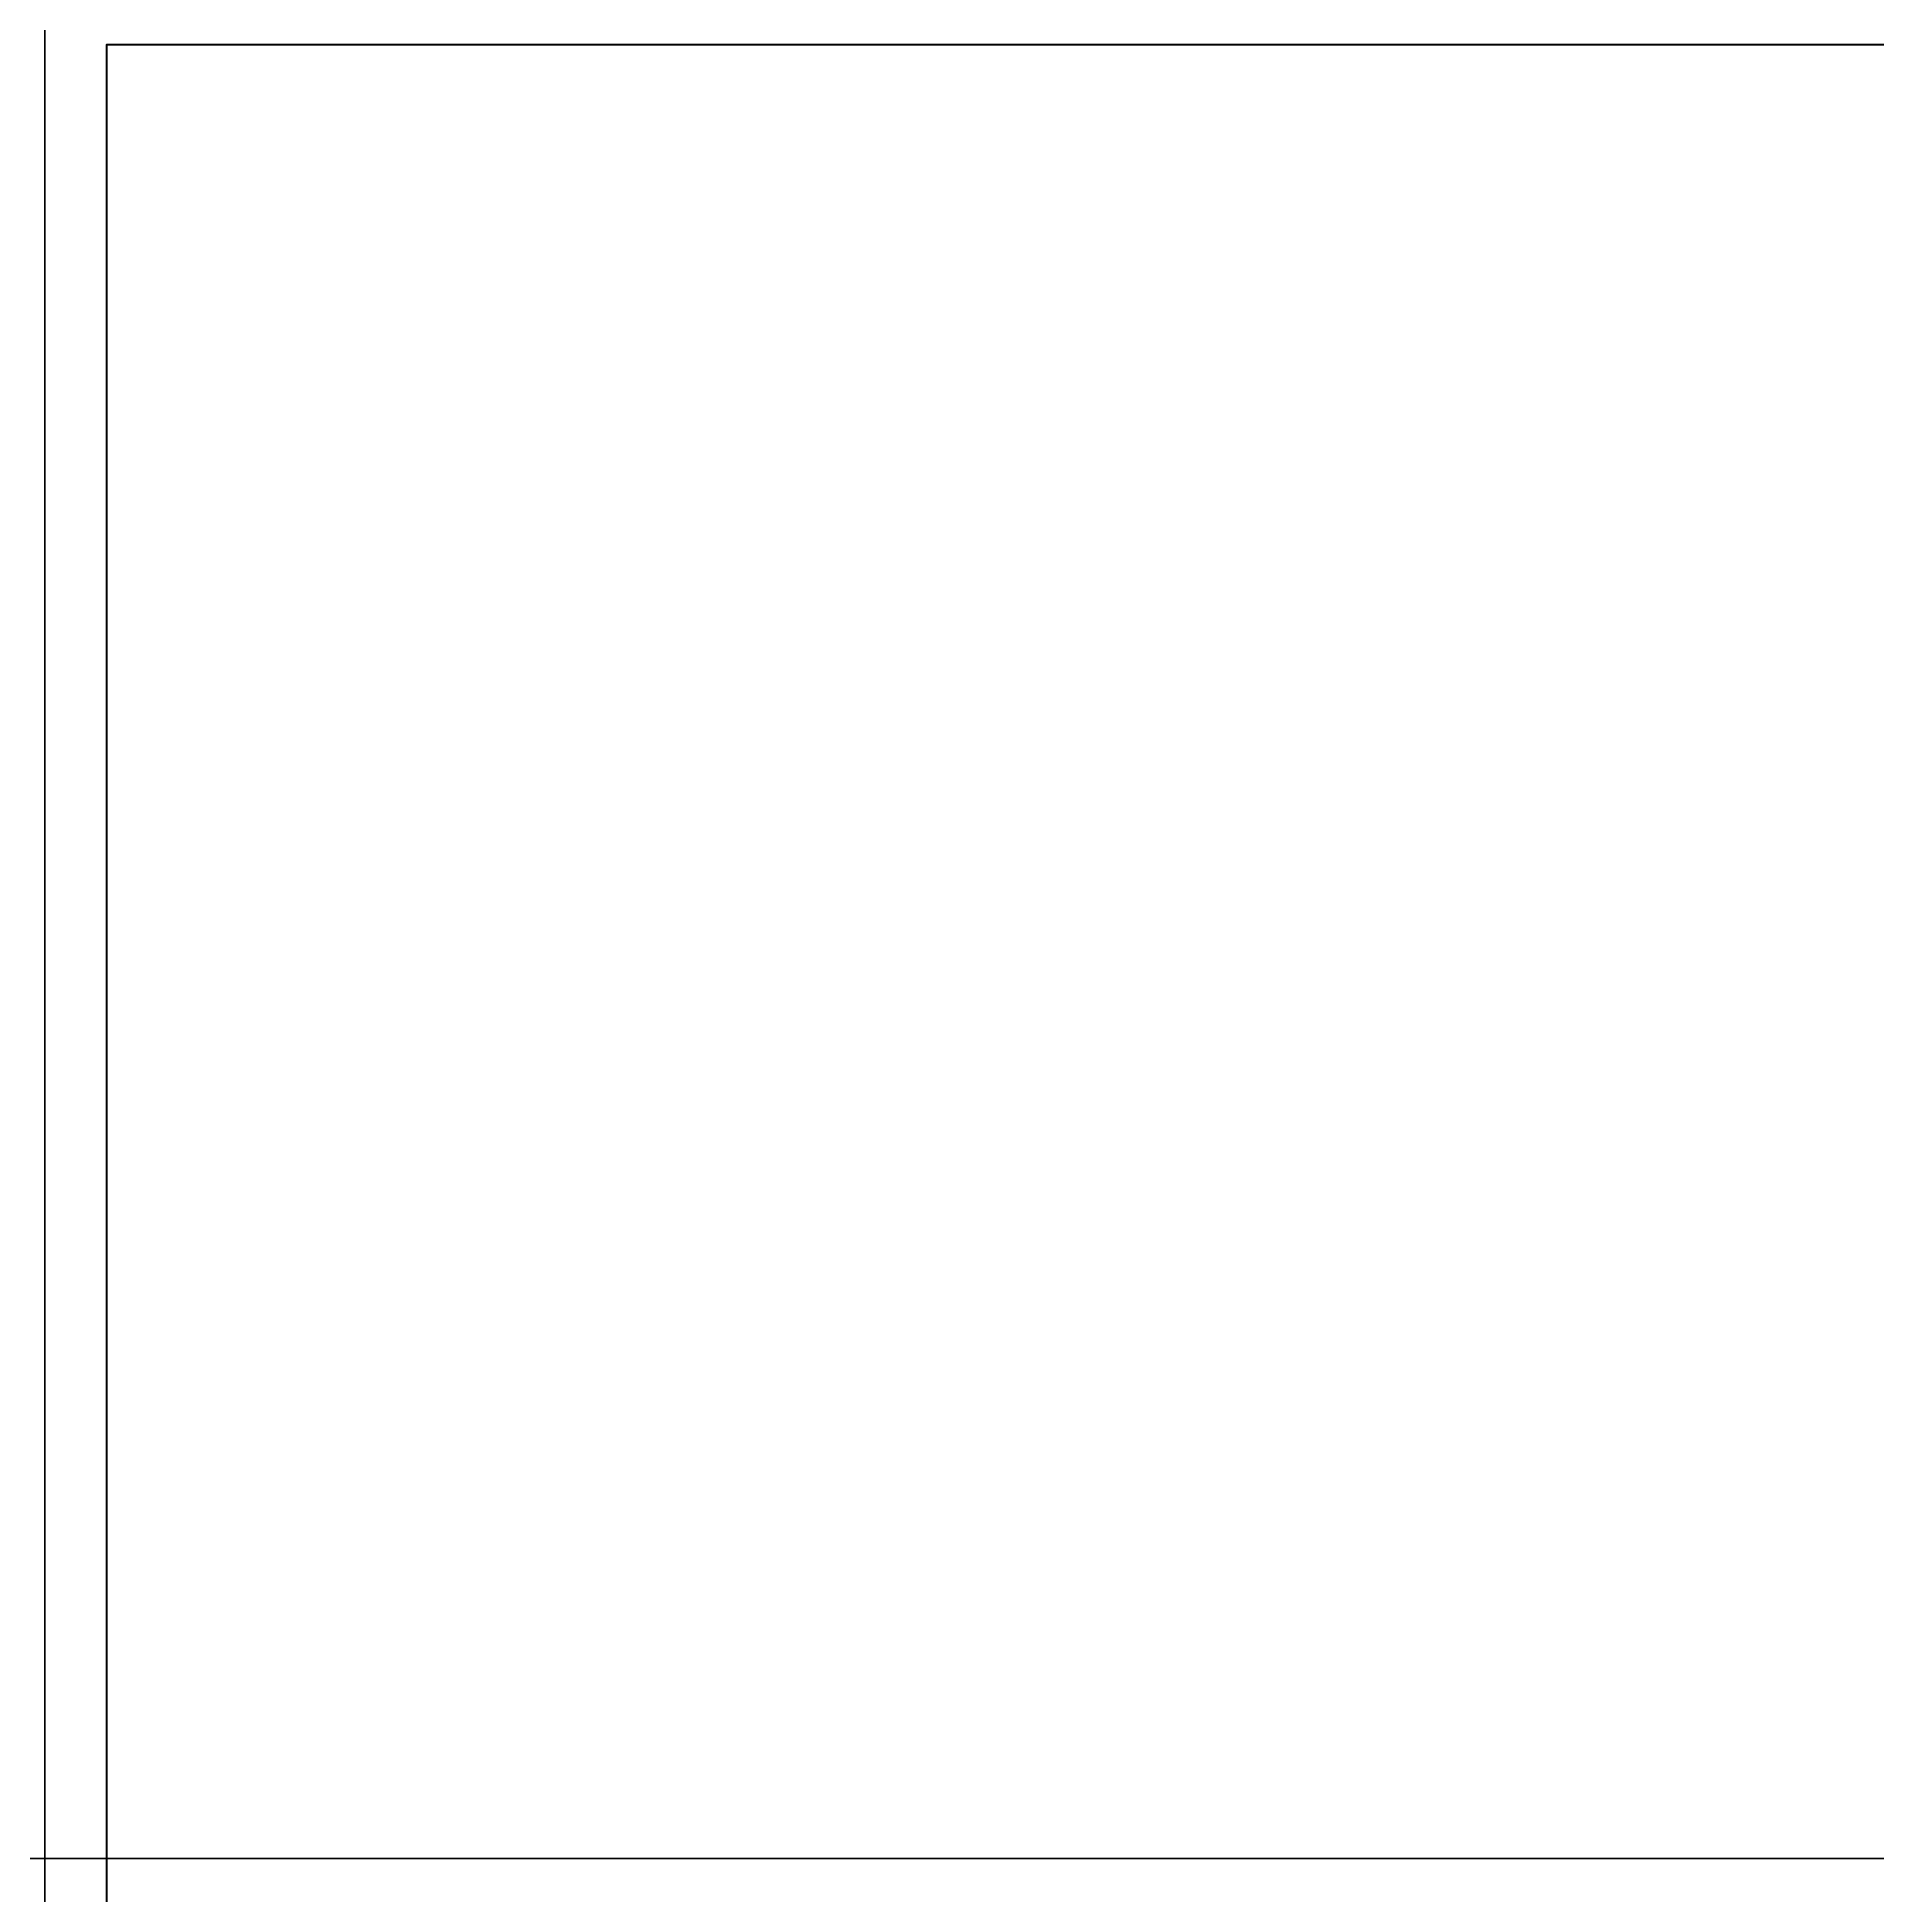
# Model space of a CAD drawing. Extents: x -50000 to 1632000, y -47600 to 308800.
# Drawn here: x 790500 to 909986, y 68829 to 189500 of the extents above; entities that cross this region are included whole.
import ezdxf

# ---------------------------------------------------------------- set-up
doc = ezdxf.new("R2010")
doc.units = 0
doc.header["$MEASUREMENT"] = 0
doc.layers.get('Defpoints').update_dxf_attribs({"color": 6})
doc.layers.add('2', color=7, linetype='Continuous')
doc.styles.get("Standard").update_dxf_attribs({"font": 'isocpeur.ttf'})
doc.dimstyles.get("Standard").update_dxf_attribs({"dimscale": 200, "dimtxt": 2.5, "dimasz": 1.5, "dimexe": 1.5, "dimexo": 5, "dimgap": 1, "dimtad": 1, "dimtoh": 1, "dimdec": 0, "dimrnd": 10, "dimzin": 0, "dimtxsty": 'Standard', "dimblk": 'OBLIQUE', "dimcen": 1, "dimdle": 1.5, "dimclrd": 256, "dimclre": 256, "dimclrt": 256, "dimadec": 0, "dimazin": 0, "dimtfac": 1, "dimtdec": 0, "dimtix": 1, "dimtmove": 0, "dimatfit": 3, "dimldrblk": 'NONE', "dimfxl": 1, "dimtolj": 1, "dimtzin": 0, "dimlwd": 18, "dimlwe": 18, "dimarcsym": 1})

# ---------------------------------------------------------------- blocks, each defined once
blk = doc.blocks.new('_Oblique')
at = {"color": 0, "linetype": 'ByBlock', "lineweight": -2}
blk.add_line((-0.5, -0.5), (0.5, 0.5), dxfattribs=at)
blk = doc.blocks.new('*D19')
at = {"layer": '2', "linetype": 'Continuous', "lineweight": 18, "transparency": 16777216}
blk.add_line((837700, -4400), (1240300, -4400), dxfattribs=at)
at = {"layer": 'Defpoints', "color": 0, "linetype": 'Continuous', "transparency": 16777216}
for p in [(1240000, 220000), (838000, 0), (1240000, -4400)]:
    blk.add_point(p, dxfattribs=at)
at = {"layer": '2', "linetype": 'Continuous', "lineweight": 18, "transparency": 16777216, "xscale": 300, "yscale": 300, "zscale": 300, "rotation": 180}
blk.add_blockref('_Oblique', (838000, -4400), dxfattribs=at)
at = {"layer": '2', "linetype": 'Continuous', "lineweight": 18, "transparency": 16777216, "xscale": 300, "yscale": 300, "zscale": 300}
blk.add_blockref('_Oblique', (1240000, -4400), dxfattribs=at)
at = {"layer": '2', "linetype": 'Continuous', "lineweight": 18, "transparency": 16777216, "insert": (1039000, -3950), "char_height": 500, "attachment_point": 5}
blk.add_mtext('\\A1;402000', dxfattribs=at)
blk = doc.blocks.new('_None')

msp = doc.modelspace()

# ---------------------------------------------------------------- linework, layer by layer
at = {"layer": '2', "linetype": 'Continuous', "lineweight": 40, "flags": 128}
msp.add_lwpolyline([(795000, -46600), (1294600, -46600), (1294600, 189000), (795000, 189000)], close=True, dxfattribs=at)
at = {"layer": 'Defpoints'}
for points in [[(622800, 71200), (791000, 71200), (791000, 190000), (622800, 190000)], [(791000, 71200), (959200, 71200), (959200, 190000), (791000, 190000)], [(622800, -47600), (791000, -47600), (791000, 71200), (622800, 71200)], [(791000, -47600), (959200, -47600), (959200, 71200), (791000, 71200)]]:
    msp.add_lwpolyline(points, close=True, dxfattribs=at)

# ---------------------------------------------------------------- dimensions: what is measured, and where the dimension line sits
at = {"layer": '2', "linetype": 'Continuous', "lineweight": 18}
dim = msp.add_linear_dim(base=(1240000, -4400), p1=(838000, 0), p2=(1240000, 220000), dimstyle='Standard', override={"dimse1": 1, "dimse2": 1, "dimsd1": 0, "dimsd2": 0}, dxfattribs=at)
dim.commit()
dim.dimension.update_dxf_attribs({"geometry": '*D19', "text_midpoint": (1039000, -3950)})

doc.saveas('drawing.dxf')
